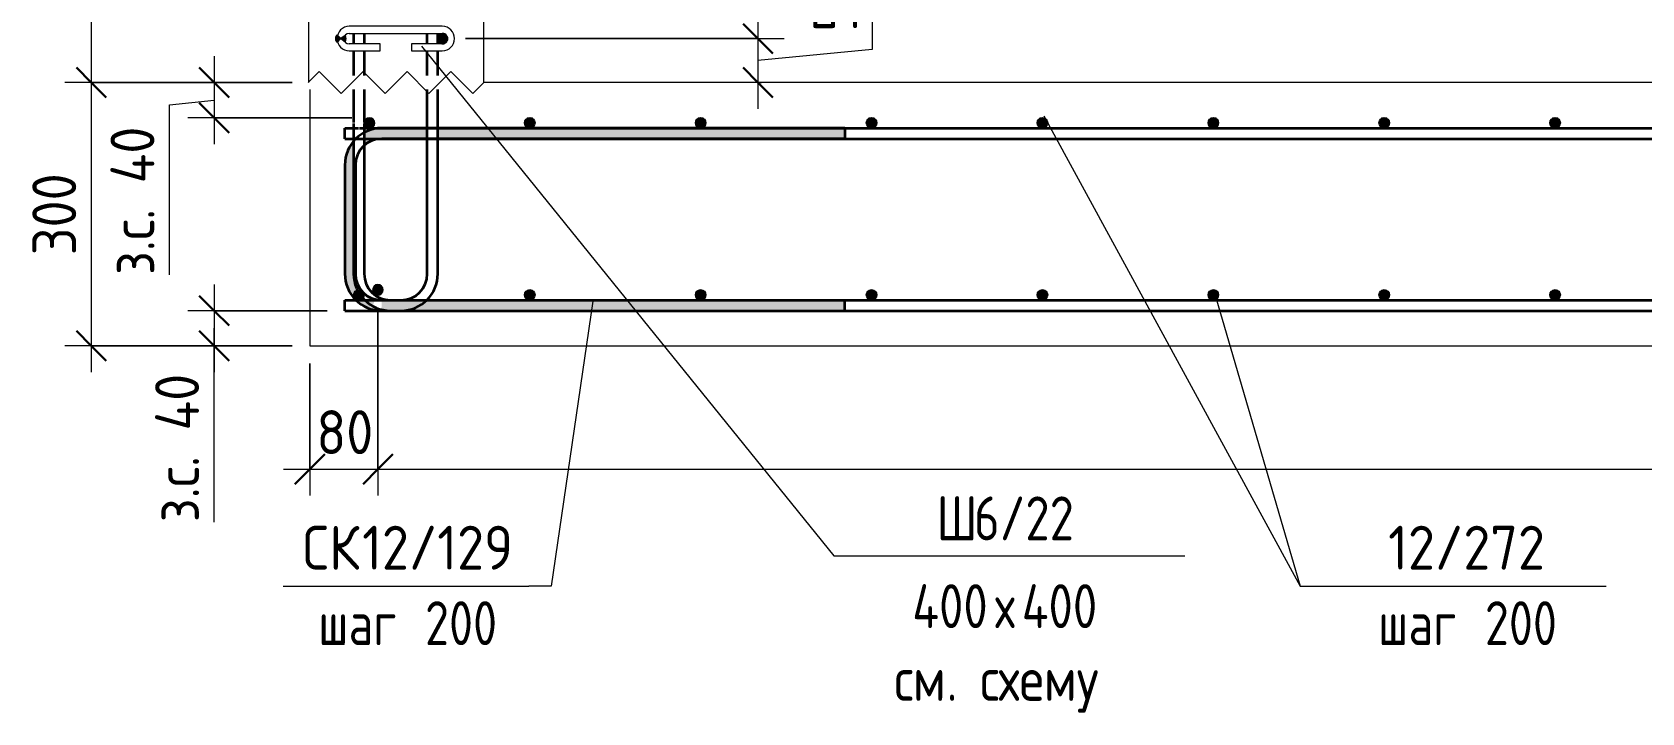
# Model space of a CAD drawing. Header units: millimetres. Extents: x 3129 to 68868, y -1586 to 12682.
# Drawn here: x 44616 to 46451, y -1568 to -793 of the extents above; entities that cross this region are included whole.
import ezdxf

# ---------------------------------------------------------------- set-up
doc = ezdxf.new("R2010")
doc.units = ezdxf.units.MM
for name, color, linetype, lineweight in [('AA_Dim', 7, 'Continuous', 9), ('AA_Dim-20', 7, 'Continuous', 9), ('AA_Linii', 7, 'Continuous', 9), ('AA_Oformlenie', 7, 'Continuous', 9), ('AA_Vinoska', 7, 'Continuous', 9), ('AF_Perekritie_Опалубка', 253, 'Continuous', 20), ('AF_Stena_Опалубка', 253, 'Continuous', 18), ('Gen_Text', 7, 'Continuous', 9), ('KR_Armatura', 7, 'Continuous', 20), ('KR_Armatura_Tonkie', 7, 'Continuous', 20)]:
    doc.layers.add(name, color=color, linetype=linetype, lineweight=lineweight)
doc.styles.add('GOST Common', font='GOST_Common.ttf', dxfattribs={"width": 0.85, "height": 50})
doc.styles.add('ISOCPEUR', font='isocpeur.TTF', dxfattribs={"width": 0.85, "height": 50})
doc.styles.add('ISOCPEUR_1', font='isocpeur.TTF', dxfattribs={"width": 0.9, "height": 50})
doc.styles.add('ISOCPEUR_2', font='isocpeur.TTF', dxfattribs={"width": 0.8, "height": 50})
doc.dimstyles.new('05_Округл_5мм__прозр__1', dxfattribs={"dimscale": 304.8, "dimtxt": 50.137748, "dimasz": 0.111549, "dimexe": 0.098425, "dimexo": 0.065617, "dimgap": 0.006562, "dimtad": 1, "dimdec": 0, "dimrnd": 5, "dimdsep": 46, "dimtxsty": 'ISOCPEUR_1', "dimblk1": 'OBLIQUE', "dimblk2": 'OBLIQUE', "dimsah": 1, "dimcen": 0.09, "dimdle": 0.098425, "dimazin": 0, "dimtfac": 1, "dimtdec": 4, "dimtix": 1, "dimtmove": 1, "dimatfit": 3, "dimfxl": 1, "dimtvp": 1, "dimtolj": 1, "dimtzin": 0, "dimlwd": 18, "dimlwe": 18, "dimarcsym": 2})
doc.dimstyles.new('05_Округл_5мм__прозр__2', dxfattribs={"dimscale": 304.8, "dimtxt": 50.137748, "dimasz": 0.111549, "dimexe": 0.098425, "dimexo": 0.065617, "dimgap": 0.006562, "dimtad": 1, "dimdec": 0, "dimrnd": 5, "dimdsep": 46, "dimtxsty": 'ISOCPEUR_1', "dimblk1": 'OBLIQUE', "dimblk2": 'OBLIQUE', "dimsah": 1, "dimcen": 0.09, "dimdle": 0.098425, "dimazin": 0, "dimtfac": 1, "dimtdec": 4, "dimtix": 1, "dimtmove": 0, "dimatfit": 3, "dimfxl": 1, "dimtvp": 1, "dimtolj": 1, "dimtzin": 0, "dimlwd": 18, "dimlwe": 18, "dimarcsym": 2})

# ---------------------------------------------------------------- blocks, each defined once
blk = doc.blocks.new('Последовательность узлов - 3мм масшт20 маскировка-904226-Сечение 20')
at = {"layer": 'AA_Oformlenie'}
for p, q in [((28315.061608, -850), (28327.561608, -837.5)), ((28327.561608, -837.5), (28352.561608, -862.5)), ((28365.061608, -850), (28377.561608, -837.5)), ((28377.561608, -837.5), (28402.561608, -862.5)), ((28415.061608, -850), (28427.561608, -837.5)), ((28427.561608, -837.5), (28452.561608, -862.5)), ((28465.061608, -850), (28477.561608, -837.5)), ((28477.561608, -837.5), (28502.561608, -862.5)), ((28365.061608, -850), (28352.561608, -862.5)), ((28415.061608, -850), (28402.561608, -862.5)), ((28465.061608, -850), (28452.561608, -862.5)), ((28515.061608, -850), (28502.561608, -862.5))]:
    blk.add_line(p, q, dxfattribs=at)
blk = doc.blocks.new('079_Шпилька _ЭлУзла_ - d8 А240-4106597-Сечение 20')
at = {"layer": 'AA_Oformlenie'}
for p, q in [((28467.7, -786), (28361.8, -786)), ((28361.8, -794), (28467.7, -794)), ((28396.8, -806), (28361.8, -806)), ((28396.8, -814), (28396.8, -806)), ((28467.7, -806), (28432.7, -806)), ((28432.7, -806), (28432.7, -814)), ((28361.8, -814), (28396.8, -814)), ((28432.7, -814), (28467.7, -814))]:
    blk.add_line(p, q, dxfattribs=at)
for centre, radius, start, end in [((28361.8, -800), 14, 90, 270), ((28467.7, -800), 14, 270, 90), ((28361.8, -800), 6, 90, 270), ((28467.7, -800), 6, 270, 90)]:
    blk.add_arc(centre, radius, start, end, dxfattribs=at)
blk = doc.blocks.new('DIMBLOCK52-Сечение 20')
at = {"layer": 'AA_Dim-20', "lineweight": 18}
for p, q in [((45010.5, -1112.2), (45010.5, -1320.6)), ((45010.5, -1290.6), (45010.5, -1112.2)), ((44932.8, -1170), (44932.8, -1320.6)), ((44932.8, -1290.6), (44932.8, -1170)), ((44902.8, -1290.6), (45010.5, -1290.6))]:
    blk.add_line(p, q, dxfattribs=at)
at = {"layer": 'AA_Dim-20', "lineweight": 30}
for p, q in [((44932.8, -1290.6), (44949.8, -1273.6)), ((45010.5, -1290.6), (45027.5, -1273.6)), ((44932.8, -1290.6), (44915.8, -1307.6)), ((45010.5, -1290.6), (44993.5, -1307.6))]:
    blk.add_line(p, q, dxfattribs=at)
at = {"layer": 'AA_Dim-20', "color": 0, "lineweight": 18, "insert": (44940.4, -1223.4), "char_height": 50, "width": 74.923, "attachment_point": 1, "line_spacing_factor": 1.135194, "style": 'ISOCPEUR_1'}
blk.add_mtext('80', dxfattribs=at)
blk = doc.blocks.new('_Oblique')
at = {"color": 0, "linetype": 'ByBlock', "lineweight": -2}
blk.add_line((-0.5, -0.5), (0.5, 0.5), dxfattribs=at)
blk = doc.blocks.new('DIMBLOCK53-Сечение 20')
at = {"layer": 'AA_Dim-20', "lineweight": 18}
for p, q in [((45010.5, -1112.2), (45010.5, -1320.6)), ((45010.5, -1290.6), (45010.5, -1112.2)), ((50822.9, -1118), (50822.9, -1320.6)), ((50822.9, -1290.6), (50822.9, -1118)), ((45010.5, -1290.6), (50852.9, -1290.6))]:
    blk.add_line(p, q, dxfattribs=at)
at = {"layer": 'AA_Dim-20', "lineweight": 30}
for p, q in [((45010.5, -1290.6), (45027.5, -1273.6)), ((50822.9, -1290.6), (50839.9, -1273.6)), ((45010.5, -1290.6), (44993.5, -1307.6)), ((50822.9, -1290.6), (50805.9, -1307.6))]:
    blk.add_line(p, q, dxfattribs=at)
at = {"layer": 'AA_Dim-20', "color": 0, "lineweight": 18, "insert": (47803.7, -1223.4), "char_height": 50, "width": 271.311, "attachment_point": 1, "line_spacing_factor": 1.135194, "style": 'ISOCPEUR_1'}
blk.add_mtext('шаг 200', dxfattribs=at)
blk = doc.blocks.new('DIMBLOCK56-Сечение 20')
at = {"layer": 'AA_Dim-20', "lineweight": 30}
for p, q in [((45443.6, -650), (45426.6, -633)), ((45443.6, -650), (45460.6, -667)), ((45443.6, -800), (45426.6, -783)), ((45443.6, -800), (45460.6, -817))]:
    blk.add_line(p, q, dxfattribs=at)
at = {"layer": 'AA_Dim-20', "lineweight": 18}
for p, q in [((45110.2, -650), (45473.6, -650)), ((45443.6, -650), (45110.2, -650)), ((45443.6, -650), (45443.6, -800)), ((45110.2, -800), (45473.6, -800)), ((45443.6, -800), (45110.2, -800))]:
    blk.add_line(p, q, dxfattribs=at)
at = {"layer": 'AA_Dim-20', "color": 0, "lineweight": 18, "insert": (45376.5, -767.1), "char_height": 50, "width": 101.032, "attachment_point": 1, "rotation": 90, "line_spacing_factor": 1.135194, "style": 'ISOCPEUR_1'}
blk.add_mtext('150', dxfattribs=at)
blk = doc.blocks.new('DIMBLOCK57-Сечение 20')
at = {"layer": 'AA_Dim-20', "lineweight": 18}
for p, q in [((45573.7, -729.9), (45573.7, -812.3)), ((45110.2, -800), (45473.6, -800)), ((45443.6, -800), (45110.2, -800)), ((45443.6, -800), (45443.6, -880)), ((45573.7, -812.3), (45443.6, -825)), ((45447.7, -850), (45413.6, -850)), ((45443.6, -850), (45447.7, -850))]:
    blk.add_line(p, q, dxfattribs=at)
at = {"layer": 'AA_Dim-20', "lineweight": 30}
for p, q in [((45443.6, -800), (45426.6, -783)), ((45443.6, -800), (45460.6, -817)), ((45443.6, -850), (45426.6, -833)), ((45443.6, -850), (45460.6, -867))]:
    blk.add_line(p, q, dxfattribs=at)
at = {"layer": 'AA_Dim-20', "color": 0, "lineweight": 18, "insert": (45506.6, -792.3), "char_height": 50, "width": 74.923, "attachment_point": 1, "rotation": 90, "line_spacing_factor": 1.135194, "style": 'ISOCPEUR_1'}
blk.add_mtext('50', dxfattribs=at)
blk = doc.blocks.new('DIMBLOCK58-Сечение 20')
at = {"layer": 'AA_Dim-20', "lineweight": 18}
for p, q in [((44823.8, -1080), (44823.8, -1180)), ((44952.8, -1110), (44793.8, -1110)), ((44823.8, -1110), (44952.8, -1110)), ((44823.8, -1156.8), (44823.8, -1130)), ((44912.8, -1150), (44793.8, -1150)), ((44823.8, -1150), (44912.8, -1150)), ((44823.8, -1350.9), (44823.8, -1156.8))]:
    blk.add_line(p, q, dxfattribs=at)
at = {"layer": 'AA_Dim-20', "lineweight": 30}
for p, q in [((44823.8, -1110), (44806.8, -1093)), ((44823.8, -1110), (44840.8, -1127)), ((44823.8, -1150), (44806.8, -1133)), ((44823.8, -1150), (44840.8, -1167))]:
    blk.add_line(p, q, dxfattribs=at)
at = {"layer": 'AA_Dim-20', "color": 0, "lineweight": 18, "insert": (44756.6, -1350.9), "char_height": 50, "width": 208.876, "attachment_point": 1, "rotation": 90, "line_spacing_factor": 1.135194, "style": 'ISOCPEUR_1'}
blk.add_mtext('з.с. 40', dxfattribs=at)
blk = doc.blocks.new('DIMBLOCK59-Сечение 20')
at = {"layer": 'AA_Dim-20', "lineweight": 18}
for p, q in [((44823.8, -820), (44823.8, -920.2)), ((44912.8, -850), (44793.8, -850)), ((44823.8, -850), (44912.8, -850)), ((44772.9, -875.3), (44823.8, -870.1)), ((44772.9, -1069.3), (44772.9, -875.3)), ((44980.9, -890.2), (44793.8, -890.2)), ((44823.8, -890.2), (44980.9, -890.2))]:
    blk.add_line(p, q, dxfattribs=at)
at = {"layer": 'AA_Dim-20', "lineweight": 30}
for p, q in [((44823.8, -850), (44806.8, -833)), ((44823.8, -850), (44840.8, -867)), ((44823.8, -890.2), (44806.8, -873.2)), ((44823.8, -890.2), (44840.8, -907.2))]:
    blk.add_line(p, q, dxfattribs=at)
at = {"layer": 'AA_Dim-20', "color": 0, "lineweight": 18, "insert": (44705.7, -1069.3), "char_height": 50, "width": 208.876, "attachment_point": 1, "rotation": 90, "line_spacing_factor": 1.135194, "style": 'ISOCPEUR_1'}
blk.add_mtext('з.с. 40', dxfattribs=at)
blk = doc.blocks.new('DIMBLOCK61-Сечение 20')
at = {"layer": 'AA_Dim-20', "lineweight": 30}
for p, q in [((44683.8, -450), (44666.8, -433)), ((44683.8, -450), (44700.8, -467)), ((44683.8, -850), (44666.8, -833)), ((44683.8, -850), (44700.8, -867))]:
    blk.add_line(p, q, dxfattribs=at)
at = {"layer": 'AA_Dim-20', "lineweight": 18}
for p, q in [((44911.2, -450), (44653.8, -450)), ((44683.8, -450), (44683.8, -850)), ((44683.8, -450), (44911.2, -450)), ((44912.8, -850), (44653.8, -850)), ((44683.8, -850), (44912.8, -850))]:
    blk.add_line(p, q, dxfattribs=at)
at = {"layer": 'AA_Dim-20', "color": 0, "lineweight": 18, "insert": (44616.6, -698.7), "char_height": 50, "width": 116.925, "attachment_point": 1, "rotation": 90, "line_spacing_factor": 1.135194, "style": 'ISOCPEUR_1'}
blk.add_mtext('400', dxfattribs=at)
blk = doc.blocks.new('DIMBLOCK62-Сечение 20')
at = {"layer": 'AA_Dim-20', "lineweight": 30}
for p, q in [((44683.8, -850), (44666.8, -833)), ((44683.8, -850), (44700.8, -867)), ((44683.8, -1150), (44666.8, -1133)), ((44683.8, -1150), (44700.8, -1167))]:
    blk.add_line(p, q, dxfattribs=at)
at = {"layer": 'AA_Dim-20', "lineweight": 18}
for p, q in [((44912.8, -850), (44653.8, -850)), ((44683.8, -850), (44683.8, -1180)), ((44683.8, -850), (44912.8, -850)), ((44912.8, -1150), (44653.8, -1150)), ((44683.8, -1150), (44912.8, -1150))]:
    blk.add_line(p, q, dxfattribs=at)
at = {"layer": 'AA_Dim-20', "color": 0, "lineweight": 18, "insert": (44616.6, -1046.8), "char_height": 50, "width": 112.384, "attachment_point": 1, "rotation": 90, "line_spacing_factor": 1.135194, "style": 'ISOCPEUR_1'}
blk.add_mtext('300', dxfattribs=at)
blk = doc.blocks.new('042_М_Арматуры - Диам длина поз _ Шаг-2260295-Сечение 20')
at = {"layer": 'AA_Vinoska'}
blk.add_line((28286.3, -1424), (28566.3, -1424), dxfattribs=at)
blk = doc.blocks.new('042_М_Арматуры - Диам длина поз-2260293-Сечение 20')
at = {"layer": 'AA_Vinoska'}
blk.add_line((29494.2, -1424), (29774.2, -1424), dxfattribs=at)
blk = doc.blocks.new('042_М_Арматуры - Диам длина поз _ Комментарий-2260297-Сечение 20')
at = {"layer": 'AA_Vinoska'}
blk.add_line((29474.2, -1424), (29794.2, -1424), dxfattribs=at)
blk = doc.blocks.new('010_Текст с выноской - Текст 2 строки-3030202-Сечение 20')
at = {"layer": 'AA_Vinoska'}
blk.add_line((32381.1, -536.8), (32781.1, -536.8), dxfattribs=at)

msp = doc.modelspace()

# ---------------------------------------------------------------- hatches: boundary and pattern name
at = {"layer": 'AA_Oformlenie'}
for points in [[(45000.4, -902), (45002.4, -902), (45003.9, -901.3), (45005.1, -900.4), (45006.1, -899.2), (45006.8, -897), (45006.9, -896.2), (45006.7, -894.6), (45006.1, -893.2), (45005.1, -891.9), (45003.9, -891), (45002.4, -890.4), (45000.9, -890.2), (44999.3, -890.4), (44997.9, -891), (44996.6, -891.9), (44995.7, -893.2), (44995.1, -894.6), (44995, -897), (44995.1, -897.7), (44995.7, -899.2), (44996.6, -900.4), (44997.9, -901.4), (44999.5, -902)], [(45010.5, -1092.2), (45012, -1092), (45013.5, -1091.4), (45014.8, -1090.3), (45015.7, -1089.2), (45016.3, -1087.7), (45016.5, -1086.2), (45016.3, -1084.6), (45015.7, -1083.2), (45014.7, -1081.9), (45013.5, -1081), (45012, -1080.4), (45010.5, -1080.2), (45008.7, -1080.5), (45007.5, -1081), (45006.2, -1081.9), (45005.3, -1083.2), (45004.7, -1084.7), (45004.5, -1086.2), (45004.7, -1087.7), (45005.3, -1089.2), (45006.2, -1090.4), (45007.5, -1091.4), (45009.8, -1092.1)]]:
    msp.add_hatch(color=250, dxfattribs=at).paths.add_polyline_path(points)
at = {"layer": 'KR_Armatura'}
h = msp.add_hatch(color=256, dxfattribs=at)
edge = h.paths.add_edge_path()
edge.add_arc((44968.2, -800), 6, 133.0226, 226.5285)
edge.add_line((44964.1, -804.4), (44968.2, -800))
edge.add_line((44968.2, -800), (44964.1, -795.6))
for points in [[(44964.4, -803.8), (44964.3, -803), (44963.9, -800), (44964.2, -796.3), (44963, -797), (44963, -803), (44964.3, -803.8)], [(44972.9, -803.3), (44973.4, -803), (44973.4, -797), (44972.9, -796.7), (44972.7, -797), (44972.1, -798.5), (44971.9, -800), (44972.1, -801.6), (44972.7, -803)], [(45084.2, -806), (45084.5, -805.8), (45089, -803), (45089.4, -802.2), (45089.4, -797.9), (45088.7, -796.6), (45084.1, -794.1), (45079, -797), (45079, -803), (45083.9, -805.8)], [(45180.6, -901.2), (45186.6, -901.2), (45189.6, -896), (45186.6, -890.8), (45180.6, -890.8), (45177.6, -896)], [(45375.3, -901.2), (45381.3, -901.2), (45384.3, -896), (45381.3, -890.8), (45375.3, -890.8), (45372.3, -896)], [(45570.1, -901.2), (45576.1, -901.2), (45579.1, -896), (45576.1, -890.8), (45570.1, -890.8), (45567.1, -896)], [(45764.9, -901.2), (45770.9, -901.2), (45773.9, -896), (45770.9, -890.8), (45764.9, -890.8), (45761.9, -896)], [(45959.7, -901.2), (45965.7, -901.2), (45968.7, -896), (45965.7, -890.8), (45959.7, -890.8), (45956.7, -896)], [(46154.4, -901.2), (46160.4, -901.2), (46163.4, -896), (46160.4, -890.8), (46154.4, -890.8), (46151.4, -896)], [(46349.7, -901.2), (46355.2, -901.2), (46358.2, -896), (46355.2, -890.8), (46349.2, -890.8), (46346.2, -896), (46349.2, -901.2)], [(44985.8, -1097.2), (44991.8, -1097.2), (44994.8, -1092), (44991.8, -1086.8), (44985.8, -1086.8), (44982.8, -1092)], [(45180.6, -1097.2), (45186.6, -1097.2), (45189.6, -1092), (45186.6, -1086.8), (45180.6, -1086.8), (45177.6, -1092)], [(45375.3, -1097.2), (45381.3, -1097.2), (45384.3, -1092), (45381.3, -1086.8), (45375.3, -1086.8), (45372.3, -1092)], [(45570.1, -1097.2), (45576.1, -1097.2), (45579.1, -1092), (45576.1, -1086.8), (45570.1, -1086.8), (45567.1, -1092)], [(45764.9, -1097.2), (45770.9, -1097.2), (45773.9, -1092), (45770.9, -1086.8), (45764.9, -1086.8), (45761.9, -1092)], [(45959.7, -1097.2), (45965.7, -1097.2), (45968.7, -1092), (45965.7, -1086.8), (45959.7, -1086.8), (45956.7, -1092)], [(46154.4, -1097.2), (46160.4, -1097.2), (46163.4, -1092), (46160.4, -1086.8), (46154.4, -1086.8), (46151.4, -1092)], [(46349.7, -1097.2), (46355.2, -1097.2), (46358.2, -1092), (46355.2, -1086.8), (46349.2, -1086.8), (46346.2, -1092), (46349.2, -1097.2)]]:
    msp.add_hatch(color=256, dxfattribs=at).paths.add_polyline_path(points)
h = msp.add_hatch(color=256, dxfattribs=at)
edge = h.paths.add_edge_path()
edge.add_arc((44968.2, -800), 6, 324.1524, 395.4091)
edge.add_line((44973.1, -796.5), (44968.2, -800))
edge.add_line((44968.2, -800), (44973, -803.5))
h = msp.add_hatch(color=256, dxfattribs=at)
edge = h.paths.add_edge_path()
edge.add_arc((45084.2, -800), 6, 91.3256, 269.8374)
edge.add_line((45084.2, -806), (45084.2, -800))
edge.add_line((45084.2, -800), (45084, -794))
h = msp.add_hatch(color=256, dxfattribs=at)
edge = h.paths.add_edge_path()
edge.add_arc((45084.2, -800), 6, 37.7624, 87.8913)
edge.add_line((45084.4, -794), (45084.2, -800))
edge.add_line((45084.2, -800), (45088.9, -796.3))
h = msp.add_hatch(color=256, dxfattribs=at)
edge = h.paths.add_edge_path()
edge.add_arc((45084.2, -800), 6, 338.0211, 381.2648)
edge.add_line((45089.8, -797.8), (45084.2, -800))
edge.add_line((45084.2, -800), (45089.7, -802.2))
h = msp.add_hatch(color=256, dxfattribs=at)
edge = h.paths.add_edge_path()
edge.add_arc((45084.2, -800), 6, 270.2586, 323.3735)
edge.add_line((45089, -803.6), (45084.2, -800))
edge.add_line((45084.2, -800), (45084.2, -806))
h = msp.add_hatch(color=256, dxfattribs=at)
edge = h.paths.add_edge_path()
edge.add_arc((45183.6, -896), 6, 0, 360)
h = msp.add_hatch(color=256, dxfattribs=at)
edge = h.paths.add_edge_path()
edge.add_arc((45378.3, -896), 6, 0, 360)
h = msp.add_hatch(color=256, dxfattribs=at)
edge = h.paths.add_edge_path()
edge.add_arc((45573.1, -896), 6, 0, 360)
h = msp.add_hatch(color=256, dxfattribs=at)
edge = h.paths.add_edge_path()
edge.add_arc((45767.9, -896), 6, 0, 360)
h = msp.add_hatch(color=256, dxfattribs=at)
edge = h.paths.add_edge_path()
edge.add_arc((45962.7, -896), 6, 0, 360)
h = msp.add_hatch(color=256, dxfattribs=at)
edge = h.paths.add_edge_path()
edge.add_arc((46157.4, -896), 6, 0, 360)
h = msp.add_hatch(color=256, dxfattribs=at)
edge = h.paths.add_edge_path()
edge.add_arc((46352.2, -896), 6, 0, 360)
h = msp.add_hatch(color=256, dxfattribs=at)
edge = h.paths.add_edge_path()
edge.add_arc((44988.8, -1092), 6, 0, 360)
h = msp.add_hatch(color=256, dxfattribs=at)
edge = h.paths.add_edge_path()
edge.add_arc((45183.6, -1092), 6, 0, 360)
h = msp.add_hatch(color=256, dxfattribs=at)
edge = h.paths.add_edge_path()
edge.add_arc((45378.3, -1092), 6, 0, 360)
h = msp.add_hatch(color=256, dxfattribs=at)
edge = h.paths.add_edge_path()
edge.add_arc((45573.1, -1092), 6, 0, 360)
h = msp.add_hatch(color=256, dxfattribs=at)
edge = h.paths.add_edge_path()
edge.add_arc((45767.9, -1092), 6, 0, 360)
h = msp.add_hatch(color=256, dxfattribs=at)
edge = h.paths.add_edge_path()
edge.add_arc((45962.7, -1092), 6, 0, 360)
h = msp.add_hatch(color=256, dxfattribs=at)
edge = h.paths.add_edge_path()
edge.add_arc((46157.4, -1092), 6, 0, 360)
h = msp.add_hatch(color=256, dxfattribs=at)
edge = h.paths.add_edge_path()
edge.add_arc((46352.2, -1092), 6, 0, 360)
at = {"layer": 'KR_Armatura_Tonkie'}
h = msp.add_hatch(color=256, dxfattribs=at)
h.paths.add_polyline_path([(44974.2, -944), (44982.8, -944), (44982.8, -917.3), (44978.4, -923), (44974.2, -933.1), (44972.8, -944)])
h.paths.add_polyline_path([(44994.8, -921.9), (44999.8, -918), (45007, -915), (45014.8, -914), (45014.8, -902), (45003.9, -903.4), (44994.8, -907.2), (44994.8, -918)])
h = msp.add_hatch(color=256, dxfattribs=at)
h.paths.add_polyline_path([(45542.8, -914), (45542.8, -902), (45078.8, -902), (45078.8, -914), (45200.3, -914)])
h.paths.add_polyline_path([(45014.8, -914), (45066.8, -914), (45066.8, -902), (45014.8, -902)])
for points in [[(44982.8, -1068), (44982.8, -944), (44972.8, -944), (44972.8, -1068)], [(45014.8, -1110), (45014.8, -1105.3), (45013.9, -1108.6), (45004.9, -1104.8), (45006.1, -1100.3), (45008, -1097.1), (45007, -1097), (44999.8, -1094), (44996.9, -1099.1), (44995.1, -1097.7), (44990.8, -1092), (44993.6, -1089.2), (44988.4, -1089), (44984.2, -1078.9), (44986.8, -1078.2), (44985.8, -1075.8), (44983.9, -1076.3), (44983, -1069.8), (44984.8, -1068), (44972.8, -1068), (44974.2, -1078.9), (44978.4, -1089), (44985.5, -1098), (44993.8, -1104.4), (45003.9, -1108.6), (45008.7, -1109.2)], [(45200.3, -1110), (45542.8, -1110), (45542.8, -1098), (45014.8, -1098), (45014.8, -1110)]]:
    msp.add_hatch(color=256, dxfattribs=at).paths.add_polyline_path(points)

# ---------------------------------------------------------------- linework, layer by layer
at = {"layer": 'AA_Linii', "lineweight": 20}
msp.add_line((45010.5, -1092.2), (45010.5, -1084.3), dxfattribs=at)
for centre, start, end in [((45000.9, -896.2), 0, 180), ((45000.9, -896.2), 180, 360), ((45010.5, -1086.2), 0, 180), ((45010.5, -1086.2), 180, 360)]:
    msp.add_arc(centre, 6, start, end, dxfattribs=at)
at = {"layer": 'AA_Vinoska'}
for p, q in [((45060.2, -808.7), (45530, -1389.2)), ((45769.5, -887.9), (46061.7, -1424)), ((45255.4, -1099.2), (45208, -1424)), ((45962.9, -1085.7), (46061.7, -1424)), ((45208, -1424), (45182.4, -1424)), ((46061.7, -1424), (46110.4, -1424)), ((46061.7, -1424), (46090.4, -1424))]:
    msp.add_line(p, q, dxfattribs=at)
at = {"layer": 'AF_Perekritie_Опалубка'}
for p, q in [((44932.8, -858), (44932.8, -1150)), ((49821.2, -850), (45131.2, -850)), ((44932.8, -1150), (50883.5, -1150))]:
    msp.add_line(p, q, dxfattribs=at)
at = {"layer": 'AF_Stena_Опалубка', "lineweight": 20}
for p, q in [((44931.2, -450), (44931.2, -850)), ((45131.2, -850), (45131.2, -450))]:
    msp.add_line(p, q, dxfattribs=at)
at = {"layer": 'KR_Armatura'}
for p, q in [((44964.2, -796.3), (44963, -797)), ((44963, -797), (44963, -803)), ((44963, -803), (44964.3, -803.8)), ((44963.9, -800), (44964.2, -796.3)), ((44964.3, -803), (44963.9, -800)), ((44968.2, -800), (44964.1, -795.6)), ((44964.1, -804.4), (44968.2, -800)), ((44964.4, -803.8), (44964.3, -803)), ((44964.3, -803.8), (44964.4, -803.8)), ((44973.1, -796.5), (44968.2, -800)), ((44968.2, -800), (44973, -803.5)), ((44972.1, -798.5), (44971.9, -800)), ((44971.9, -800), (44972.1, -801.6)), ((44972.7, -797), (44972.1, -798.5)), ((44972.1, -801.6), (44972.7, -803)), ((44972.9, -796.7), (44972.7, -797)), ((44972.7, -803), (44972.9, -803.3)), ((44973.4, -797), (44972.9, -796.7)), ((44972.9, -803.3), (44973.4, -803)), ((44973.4, -803), (44973.4, -797)), ((45084.1, -794.1), (45079, -797)), ((45079, -797), (45079, -803)), ((45079, -803), (45083.9, -805.8)), ((45083.9, -805.8), (45084.2, -806)), ((45084.2, -800), (45084, -794)), ((45088.7, -796.6), (45084.1, -794.1)), ((45084.4, -794), (45084.2, -800)), ((45084.2, -800), (45088.9, -796.3)), ((45089.8, -797.8), (45084.2, -800)), ((45084.2, -806), (45084.2, -800)), ((45089, -803.6), (45084.2, -800)), ((45084.2, -800), (45084.2, -806)), ((45084.2, -800), (45089.7, -802.2)), ((45084.2, -806), (45084.5, -805.8)), ((45084.5, -805.8), (45089, -803)), ((45089.4, -797.9), (45088.7, -796.6)), ((45089, -803), (45089.4, -802.2)), ((45089.4, -802.2), (45089.4, -797.9)), ((45180.6, -890.8), (45177.6, -896)), ((45177.6, -896), (45180.6, -901.2)), ((45186.6, -890.8), (45180.6, -890.8)), ((45189.6, -896), (45186.6, -890.8)), ((45186.6, -901.2), (45189.6, -896)), ((45375.3, -890.8), (45372.3, -896)), ((45372.3, -896), (45375.3, -901.2)), ((45381.3, -890.8), (45375.3, -890.8)), ((45384.3, -896), (45381.3, -890.8)), ((45381.3, -901.2), (45384.3, -896)), ((45570.1, -890.8), (45567.1, -896)), ((45567.1, -896), (45570.1, -901.2)), ((45576.1, -890.8), (45570.1, -890.8)), ((45579.1, -896), (45576.1, -890.8)), ((45576.1, -901.2), (45579.1, -896)), ((45764.9, -890.8), (45761.9, -896)), ((45761.9, -896), (45764.9, -901.2)), ((45770.9, -890.8), (45764.9, -890.8)), ((45773.9, -896), (45770.9, -890.8)), ((45770.9, -901.2), (45773.9, -896)), ((45959.7, -890.8), (45956.7, -896)), ((45956.7, -896), (45959.7, -901.2)), ((45965.7, -890.8), (45959.7, -890.8)), ((45968.7, -896), (45965.7, -890.8)), ((45965.7, -901.2), (45968.7, -896)), ((46154.4, -890.8), (46151.4, -896)), ((46151.4, -896), (46154.4, -901.2)), ((46160.4, -890.8), (46154.4, -890.8)), ((46163.4, -896), (46160.4, -890.8)), ((46160.4, -901.2), (46163.4, -896)), ((46349.2, -890.8), (46346.2, -896)), ((46346.2, -896), (46349.2, -901.2)), ((46355.2, -890.8), (46349.2, -890.8)), ((46358.2, -896), (46355.2, -890.8)), ((46355.2, -901.2), (46358.2, -896)), ((45180.6, -901.2), (45186.6, -901.2)), ((45375.3, -901.2), (45381.3, -901.2)), ((45570.1, -901.2), (45576.1, -901.2)), ((45764.9, -901.2), (45770.9, -901.2)), ((45959.7, -901.2), (45965.7, -901.2)), ((46154.4, -901.2), (46160.4, -901.2)), ((46349.2, -901.2), (46349.7, -901.2)), ((46349.7, -901.2), (46355.2, -901.2)), ((44985.8, -1086.8), (44982.8, -1092)), ((44982.8, -1092), (44985.8, -1097.2)), ((44991.8, -1086.8), (44985.8, -1086.8)), ((44985.8, -1097.2), (44991.8, -1097.2)), ((44994.8, -1092), (44991.8, -1086.8)), ((44991.8, -1097.2), (44994.8, -1092)), ((45180.6, -1086.8), (45177.6, -1092)), ((45177.6, -1092), (45180.6, -1097.2)), ((45186.6, -1086.8), (45180.6, -1086.8)), ((45180.6, -1097.2), (45186.6, -1097.2)), ((45189.6, -1092), (45186.6, -1086.8)), ((45186.6, -1097.2), (45189.6, -1092)), ((45375.3, -1086.8), (45372.3, -1092)), ((45372.3, -1092), (45375.3, -1097.2)), ((45381.3, -1086.8), (45375.3, -1086.8)), ((45375.3, -1097.2), (45381.3, -1097.2)), ((45384.3, -1092), (45381.3, -1086.8)), ((45381.3, -1097.2), (45384.3, -1092)), ((45570.1, -1086.8), (45567.1, -1092)), ((45567.1, -1092), (45570.1, -1097.2)), ((45576.1, -1086.8), (45570.1, -1086.8)), ((45570.1, -1097.2), (45576.1, -1097.2)), ((45579.1, -1092), (45576.1, -1086.8)), ((45576.1, -1097.2), (45579.1, -1092)), ((45764.9, -1086.8), (45761.9, -1092)), ((45761.9, -1092), (45764.9, -1097.2)), ((45770.9, -1086.8), (45764.9, -1086.8)), ((45764.9, -1097.2), (45770.9, -1097.2)), ((45773.9, -1092), (45770.9, -1086.8)), ((45770.9, -1097.2), (45773.9, -1092)), ((45959.7, -1086.8), (45956.7, -1092)), ((45956.7, -1092), (45959.7, -1097.2)), ((45965.7, -1086.8), (45959.7, -1086.8)), ((45959.7, -1097.2), (45965.7, -1097.2)), ((45968.7, -1092), (45965.7, -1086.8)), ((45965.7, -1097.2), (45968.7, -1092)), ((46154.4, -1086.8), (46151.4, -1092)), ((46151.4, -1092), (46154.4, -1097.2)), ((46160.4, -1086.8), (46154.4, -1086.8)), ((46154.4, -1097.2), (46160.4, -1097.2)), ((46163.4, -1092), (46160.4, -1086.8)), ((46160.4, -1097.2), (46163.4, -1092)), ((46349.2, -1086.8), (46346.2, -1092)), ((46346.2, -1092), (46349.2, -1097.2)), ((46355.2, -1086.8), (46349.2, -1086.8)), ((46349.2, -1097.2), (46349.7, -1097.2)), ((46349.7, -1097.2), (46355.2, -1097.2)), ((46358.2, -1092), (46355.2, -1086.8)), ((46355.2, -1097.2), (46358.2, -1092))]:
    msp.add_line(p, q, dxfattribs=at)
for centre in [(45183.6, -896), (45378.3, -896), (45573.1, -896), (45767.9, -896), (45962.7, -896), (46157.4, -896), (46352.2, -896), (44988.8, -1092), (45183.6, -1092), (45378.3, -1092), (45573.1, -1092), (45767.9, -1092), (45962.7, -1092), (46157.4, -1092), (46352.2, -1092)]:
    msp.add_circle(centre, 6, dxfattribs=at)
for centre, start, end in [((44968.2, -800), 133.0226, 226.5285), ((44968.2, -800), 324.1524, 35.4091), ((45084.2, -800), 91.3256, 269.8374), ((45084.2, -800), 270.2586, 323.3735), ((45084.2, -800), 37.7624, 87.8913), ((45084.2, -800), 338.0211, 21.2648)]:
    msp.add_arc(centre, 6, start, end, dxfattribs=at)
at = {"layer": 'KR_Armatura_Tonkie', "lineweight": 35}
for p, q in [((44982.8, -794), (44982.8, -806)), ((44994.8, -794), (44994.8, -806)), ((45066.8, -806), (45066.8, -794)), ((45078.8, -806), (45078.8, -794)), ((44982.8, -814), (44982.8, -842)), ((44994.8, -814), (44994.8, -842)), ((45066.8, -842), (45066.8, -814)), ((45078.8, -842), (45078.8, -814)), ((44982.8, -858), (44982.8, -895.4)), ((44994.8, -858), (44994.8, -895.4)), ((45066.8, -1068), (45066.8, -858)), ((45078.8, -1068), (45078.8, -858)), ((44982.8, -896.6), (44982.8, -1068)), ((44994.8, -896.6), (44994.8, -1068)), ((44972.8, -902), (44988.2, -902)), ((44972.8, -914), (44972.8, -902)), ((44972.8, -914), (50883.5, -914)), ((44989.5, -902), (49856.2, -902)), ((45542.8, -902), (45014.8, -902)), ((45542.8, -914), (45014.8, -914)), ((45542.8, -902), (45542.8, -914)), ((44972.8, -944), (44972.8, -1068)), ((44984.8, -944), (44984.8, -1068)), ((44972.8, -1098), (49856.2, -1098)), ((44972.8, -1110), (44972.8, -1098)), ((45014.8, -1098), (45542.8, -1098)), ((45024.8, -1098), (45036.8, -1098)), ((45542.8, -1110), (45542.8, -1098)), ((44972.8, -1110), (50883.5, -1110)), ((45014.8, -1110), (45542.8, -1110)), ((45024.8, -1110), (45036.8, -1110))]:
    msp.add_line(p, q, dxfattribs=at)
for centre, radius, start, end in [((45014.8, -944), 42, 90, 180), ((45014.8, -944), 30, 90, 180), ((45014.8, -1068), 42, 180, 270), ((45024.8, -1068), 42, 180, 270), ((45014.8, -1068), 30, 180, 270), ((45024.8, -1068), 30, 180, 270), ((45036.8, -1068), 30, 270, 360), ((45036.8, -1068), 42, 270, 0)]:
    msp.add_arc(centre, radius, start, end, dxfattribs=at)

# ---------------------------------------------------------------- block references
at = {"layer": 'AA_Oformlenie'}
for name in ['079_Шпилька _ЭлУзла_ - d8 А240-4106597-Сечение 20', 'Последовательность узлов - 3мм масшт20 маскировка-904226-Сечение 20']:
    msp.add_blockref(name, (16616.1, 0), dxfattribs=at)
at = {"layer": 'AA_Vinoska'}
for name, p in [('010_Текст с выноской - Текст 2 строки-3030202-Сечение 20', (13148.9, -852.4)), ('042_М_Арматуры - Диам длина поз _ Шаг-2260295-Сечение 20', (16616.1, 0)), ('042_М_Арматуры - Диам длина поз _ Комментарий-2260297-Сечение 20', (16616.1, 0)), ('042_М_Арматуры - Диам длина поз-2260293-Сечение 20', (16616.1, 0))]:
    msp.add_blockref(name, p, dxfattribs=at)

# ---------------------------------------------------------------- texts
at = {"layer": 'AA_Vinoska', "char_height": 50, "attachment_point": 1}
for s, insert, width, style in [('\\fGOST Common|b0|i0|c204|p34|;\\W.85;Ш', (45647.1, -1321.6), 51.789, 'GOST Common'), ('6/22', (45689.8, -1321.6), 147.19, 'GOST Common'), ('СК', (44924.7, -1355), 82.253, 'ISOCPEUR_1'), ('12/129', (44992.5, -1355), 210.683, 'ISOCPEUR_1'), ('12/272', (46161.9, -1355), 222.228, 'ISOCPEUR_1'), ('12/272', (46161.9, -1355), 222.228, 'ISOCPEUR_1'), ('400', (45619.5, -1421.6), 114.481, 'GOST Common'), ('400', (45744.3, -1421.6), 114.481, 'GOST Common'), (' 200', (45038.7, -1441), 133.401, 'ISOCPEUR_2'), ('\\fGOST Common|b0|i0|c204|p34|;\\W.85;х', (45713.9, -1421.6), 36.797, 'GOST Common'), (' 200', (46246.7, -1441), 133.401, 'ISOCPEUR_2'), ('шаг', (44942.4, -1441), 116.726, 'ISOCPEUR_2'), ('шаг', (46150.4, -1441), 116.726, 'ISOCPEUR_2')]:
    msp.add_mtext(s, dxfattribs=dict(at, insert=insert, width=width, style=style))
at = {"layer": 'Gen_Text', "char_height": 50, "attachment_point": 1, "style": 'ISOCPEUR'}
for s, insert, width in [('см', (45599, -1504.5), 72.232), ('схему', (45696.8, -1504.5), 182.624), ('. ', (45658.6, -1504.5), 46.338)]:
    msp.add_mtext(s, dxfattribs=dict(at, insert=insert, width=width))

# ---------------------------------------------------------------- dimensions: what is measured, and where the dimension line sits
at = {"layer": 'AA_Dim', "lineweight": 18}
for base, p1, p2, override, picture, middle in [((44683.8, -850), (44931.2, -450), (44932.8, -850), {"dimpost": '<>', "dimfxl": 400.003317}, 'DIMBLOCK61-Сечение 20', (44656.8, -650)), ((45443.6, -800), (45090.2, -650), (45090.2, -800), {"dimpost": '<>', "dimfxl": 150}, 'DIMBLOCK56-Сечение 20', (45416.6, -725)), ((44683.8, -1150), (44932.8, -850), (44932.8, -1150), {"dimpost": '<>', "dimfxl": 300}, 'DIMBLOCK62-Сечение 20', (44656.8, -1000))]:
    dim = msp.add_linear_dim(base=base, p1=p1, p2=p2, angle=90, dimstyle='05_Округл_5мм__прозр__2', override=override, dxfattribs=at)
    dim.commit()
    dim.dimension.update_dxf_attribs({"geometry": picture, "text_midpoint": middle})
for base, p1, p2, override, picture, middle in [((45443.6, -850), (45090.2, -800), (45467.7, -850), {"dimpost": '<>', "dimfxl": 380.780103}, 'DIMBLOCK57-Сечение 20', (45539.9, -754.9)), ((44823.8, -890.2), (44932.8, -850), (45000.9, -890.2), {"dimpost": 'з.с. <>', "dimfxl": 79.058699}, 'DIMBLOCK59-Сечение 20', (44739.1, -964.9)), ((44823.8, -1150), (44972.8, -1110), (44932.8, -1150), {"dimpost": 'з.с. <>', "dimfxl": 56.568542}, 'DIMBLOCK58-Сечение 20', (44790, -1246.4))]:
    dim = msp.add_linear_dim(base=base, p1=p1, p2=p2, angle=90, dimstyle='05_Округл_5мм__прозр__1', override=override, dxfattribs=at)
    dim.commit()
    dim.dimension.update_dxf_attribs({"geometry": picture, "text_midpoint": middle, "dimtype": 160, "text_rotation": 90})
dim = msp.add_linear_dim(base=(45010.5, -1290.6), p1=(44932.8, -1150), p2=(45010.5, -1092.2), dimstyle='05_Округл_5мм__прозр__2', override={"dimpost": '<>', "dimfxl": 96.830612}, dxfattribs=at)
dim.commit()
dim.dimension.update_dxf_attribs({"geometry": 'DIMBLOCK52-Сечение 20', "text_midpoint": (44971.6, -1263.6)})
dim = msp.add_linear_dim(base=(50822.9, -1290.6), p1=(45010.5, -1092.2), p2=(50822.9, -1098), text='шаг 200', dimstyle='05_Округл_5мм__прозр__2', override={"dimpost": '<>', "dimfxl": 5812.46159}, dxfattribs=at)
dim.commit()
dim.dimension.update_dxf_attribs({"geometry": 'DIMBLOCK53-Сечение 20', "text_midpoint": (47916.7, -1263.5)})

doc.saveas('drawing.dxf')
